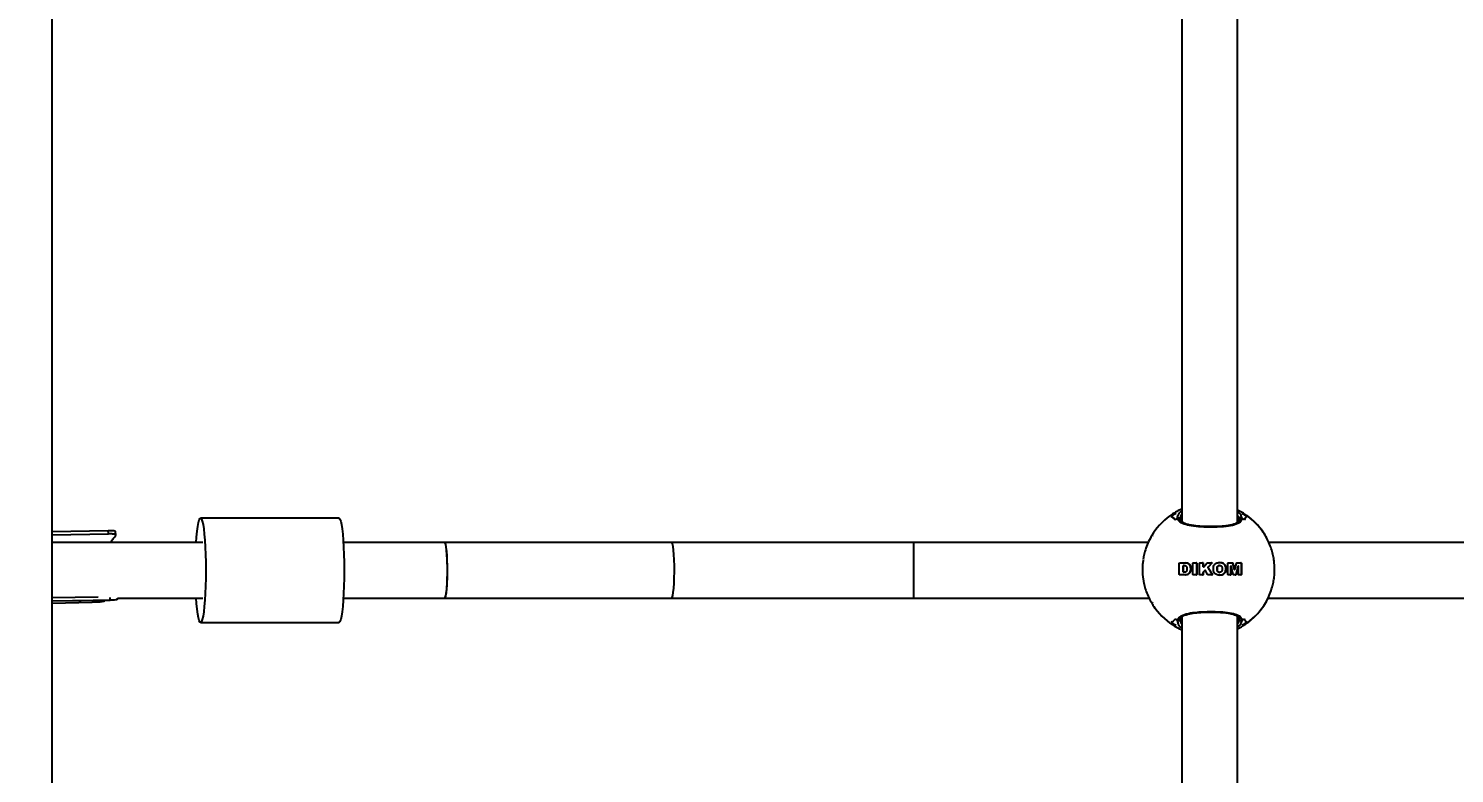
# Model space of a CAD drawing. Header units: millimetres. Extents: x -3362 to 2982, y -2844 to 2289.
# Drawn here: x -911.1 to -501, y -19.8 to 194.4 of the extents above; entities that cross this region are included whole.
import ezdxf

# ---------------------------------------------------------------- set-up
doc = ezdxf.new("R2010")
doc.units = ezdxf.units.MM
doc.layers.add('DIKOM_ОБЪЕКТ', color=7, linetype='Continuous')
doc.layers.add('DIKOM_РАЗМЕР_ЗОНА', color=7, linetype='Continuous')
doc.styles.add('style1', font='arial.ttf', dxfattribs={"width": 0.8})
doc.dimstyles.new('1-50', dxfattribs={"dimtxt": 300, "dimasz": 200, "dimexe": 100, "dimexo": 0, "dimgap": 100, "dimtad": 1, "dimdec": 0, "dimtxsty": 'style1', "dimcen": 0, "dimclrd": 7, "dimclre": 7, "dimadec": 1, "dimazin": 2, "dimtfac": 1, "dimtdec": 0, "dimtmove": 0, "dimatfit": 3, "dimfxl": 0, "dimlwd": 25, "dimlwe": 18, "dimarcsym": 0})

# ---------------------------------------------------------------- blocks, each defined once
blk = doc.blocks.new('*D1')
at = {"layer": 'Defpoints', "color": 0, "transparency": 16777216}
for p in [(-2911.71, 2288.6), (542, 2288.6), (182.22, -2211.4)]:
    blk.add_point(p, dxfattribs=at)
at = {"layer": 'DIKOM_РАЗМЕР_ЗОНА', "color": 7, "lineweight": 18, "transparency": 16777216}
for p, q in [((542, 2288.6), (-3011.71, 2288.6)), ((182.22, -2211.4), (-3011.71, -2211.4))]:
    blk.add_line(p, q, dxfattribs=at)
at = {"layer": 'DIKOM_РАЗМЕР_ЗОНА', "color": 7, "lineweight": 25, "transparency": 16777216}
blk.add_line((-2911.71, -2011.4), (-2911.71, 2088.6), dxfattribs=at)
at = {"layer": 'DIKOM_РАЗМЕР_ЗОНА', "color": 7, "transparency": 16777216}
for points in [[(-2945.05, 2088.6), (-2878.38, 2088.6), (-2911.71, 2288.6)], [(-2945.05, -2011.4), (-2878.38, -2011.4), (-2911.71, -2211.4)]]:
    blk.add_solid(points, dxfattribs=at)
at = {"layer": 'DIKOM_РАЗМЕР_ЗОНА', "color": 0, "transparency": 16777216, "insert": (-3164.89, 38.6), "char_height": 300, "attachment_point": 5, "rotation": 90, "style": 'style1'}
blk.add_mtext('4500', dxfattribs=at)

msp = doc.modelspace()

# ---------------------------------------------------------------- linework, layer by layer
at = {"layer": 'DIKOM_ОБЪЕКТ'}
for p, q in [((-904.28, -457.4), (-904.28, 534.6)), ((-579.41, 325.18), (-579.41, 52.54)), ((-563.41, 52.35), (-563.41, 325.37)), ((-821.81, 53.6), (-861.61, 53.6)), ((-579.87, 53.19), (-579.88, 53.38)), ((-562.43, 54.3), (-562.15, 53.53)), ((-904.28, 49.79), (-888.15, 50.03)), ((-888.12, 49.03), (-888.15, 50.03)), ((-886.02, 48.75), (-886.04, 49.77)), ((-587.62, 49.25), (-587.8, 48.96)), ((-562.91, 53.06), (-562.94, 53.14)), ((-904.28, 48.79), (-888.12, 49.03)), ((-861, 46.6), (-904.28, 46.6)), ((-886.98, 47.33), (-887.49, 46.6)), ((-791.41, 46.6), (-820.55, 46.6)), ((-726.15, 46.6), (-791.41, 46.6)), ((-656.49, 46.6), (-726.15, 46.6)), ((-589.07, 46.6), (-656.49, 46.6)), ((-656.49, 30.6), (-656.49, 46.6)), ((-587.89, 48.62), (-587.97, 48.36)), ((-587.73, 49.11), (-587.78, 48.95)), ((-289.07, 46.6), (-554.41, 46.6)), ((-580.15, 40.62), (-580.05, 40.72)), ((-580.15, 37.45), (-580.15, 40.57)), ((-580.14, 37.4), (-580.15, 37.45)), ((-579.93, 37.26), (-580.06, 37.31)), ((-580.05, 40.72), (-579.94, 40.76)), ((-579.94, 40.76), (-579.85, 40.77)), ((-579.85, 37.25), (-579.93, 37.26)), ((-579.85, 40.77), (-578.51, 40.77)), ((-578.5, 37.25), (-579.85, 37.25)), ((-579.04, 39.77), (-579.04, 38.25)), ((-579.04, 38.25), (-579.04, 39.77)), ((-579.04, 39.77), (-579.04, 39.77)), ((-579.04, 38.25), (-579.04, 38.25)), ((-578.81, 38.05), (-578.81, 38.05)), ((-578.8, 39.97), (-578.8, 39.97)), ((-578.79, 39.97), (-578.61, 39.97)), ((-578.41, 38.08), (-578.79, 38.05)), ((-578.78, 39.97), (-578.78, 39.97)), ((-578.78, 38.05), (-578.78, 38.05)), ((-578.51, 40.77), (-577.8, 40.67)), ((-577.8, 40.67), (-578.51, 40.77)), ((-578.37, 37.25), (-578.5, 37.25)), ((-578.49, 37.25), (-578.37, 37.25)), ((-577.84, 37.35), (-578.37, 37.25)), ((-578.37, 37.25), (-577.85, 37.35)), ((-578.37, 37.25), (-578.37, 37.25)), ((-578.2, 39.81), (-578.11, 39.71)), ((-577.85, 37.35), (-577.84, 37.35)), ((-577.8, 40.67), (-577.65, 40.61)), ((-577.65, 40.61), (-577.8, 40.67)), ((-577.8, 40.67), (-577.8, 40.67)), ((-577.65, 40.61), (-577.13, 40.14)), ((-577.14, 40.14), (-577.65, 40.61)), ((-577.65, 40.61), (-577.65, 40.61)), ((-576.94, 39.7), (-577.14, 40.14)), ((-577.14, 40.14), (-577.13, 40.14)), ((-577.13, 40.14), (-576.94, 39.7)), ((-576.99, 38.15), (-576.86, 38.73)), ((-576.99, 38.15), (-576.98, 38.15)), ((-576.86, 38.73), (-576.98, 38.15)), ((-576.94, 39.7), (-576.86, 38.73)), ((-576.86, 38.73), (-576.94, 39.7)), ((-576.94, 39.7), (-576.94, 39.7)), ((-576.86, 38.73), (-576.86, 38.73)), ((-576.23, 37.45), (-576.23, 40.57)), ((-576.03, 40.77), (-575.33, 40.77)), ((-575.33, 37.25), (-576.03, 37.25)), ((-575.13, 40.57), (-575.13, 37.45)), ((-575.13, 37.45), (-575.13, 40.57)), ((-575.13, 40.57), (-575.13, 40.57)), ((-575.13, 37.45), (-575.13, 37.45)), ((-574.33, 37.45), (-574.33, 40.57)), ((-574.13, 40.77), (-573.44, 40.77)), ((-573.44, 37.25), (-574.13, 37.25)), ((-573.24, 40.57), (-573.24, 39.64)), ((-573.24, 39.64), (-573.24, 40.57)), ((-573.24, 40.57), (-573.24, 40.57)), ((-573.24, 39.64), (-573.24, 39.64)), ((-573.24, 37.91), (-573.24, 37.45)), ((-573.24, 37.45), (-573.24, 37.91)), ((-573.24, 37.91), (-573.24, 37.91)), ((-573.24, 37.45), (-573.24, 37.45)), ((-573.17, 39.56), (-573.16, 39.56)), ((-573.1, 39.59), (-572.22, 40.62)), ((-572.81, 38.55), (-573.1, 38.25)), ((-573.1, 38.25), (-572.81, 38.55)), ((-573.1, 38.25), (-573.1, 38.25)), ((-572.81, 38.55), (-572.81, 38.55)), ((-572.71, 38.59), (-572.71, 38.59)), ((-572.02, 37.43), (-572.58, 38.52)), ((-571.89, 40.77), (-570.85, 40.77)), ((-571.83, 39.27), (-571.83, 39.27)), ((-571.8, 39.59), (-570.79, 40.63)), ((-571.8, 39.59), (-571.79, 39.59)), ((-570.79, 40.63), (-571.79, 39.59)), ((-570.79, 37.25), (-571.73, 37.25)), ((-570.79, 40.63), (-570.79, 40.63)), ((-570.7, 37.42), (-570.7, 37.42)), ((-569.26, 39.36), (-569.26, 38.64)), ((-569.26, 39.36), (-569.26, 39.36)), ((-569.26, 38.64), (-569.26, 39.36)), ((-569.26, 38.64), (-569.14, 38.29)), ((-569.26, 38.64), (-569.26, 38.64)), ((-569.13, 38.29), (-569.26, 38.64)), ((-569.14, 38.29), (-569.13, 38.29)), ((-569.09, 39.77), (-569.09, 39.77)), ((-568.82, 39.96), (-568.82, 39.96)), ((-568.58, 38), (-568.57, 38)), ((-568.56, 40.01), (-568.56, 40.01)), ((-567.88, 40.74), (-568.55, 40.79)), ((-568.54, 37.19), (-567.87, 37.27)), ((-567.85, 38.64), (-567.97, 38.29)), ((-567.88, 40.74), (-567.88, 40.74)), ((-567.87, 37.27), (-567.87, 37.27)), ((-567.84, 39.28), (-567.85, 38.64)), ((-566.87, 38.23), (-566.86, 38.23)), ((-566.84, 39.71), (-566.84, 39.71)), ((-566.18, 37.45), (-566.18, 40.57)), ((-565.98, 40.77), (-564.97, 40.77)), ((-565.5, 37.25), (-565.98, 37.25)), ((-565.31, 37.45), (-565.31, 39.73)), ((-565.31, 39.73), (-565.3, 39.73)), ((-565.31, 37.45), (-565.3, 37.45)), ((-565.3, 39.73), (-565.3, 37.45)), ((-565.28, 39.75), (-565.28, 39.75)), ((-564.68, 37.44), (-565.25, 39.74)), ((-564.28, 38.82), (-564.73, 40.58)), ((-564.72, 40.58), (-564.27, 38.82)), ((-564.03, 37.25), (-564.43, 37.25)), ((-564.28, 38.82), (-564.27, 38.82)), ((-564.23, 38.78), (-564.23, 38.78)), ((-564.18, 38.82), (-563.74, 40.58)), ((-563.21, 39.74), (-563.79, 37.44)), ((-563.79, 37.44), (-563.21, 39.74)), ((-563.79, 37.44), (-563.79, 37.44)), ((-563.49, 40.77), (-562.49, 40.77)), ((-563.21, 39.74), (-563.21, 39.74)), ((-563.18, 39.75), (-563.19, 39.75)), ((-563.16, 37.45), (-563.16, 39.73)), ((-562.49, 37.25), (-562.97, 37.25)), ((-562.3, 37.45), (-562.3, 40.57)), ((-562.3, 40.57), (-562.29, 40.57)), ((-562.3, 37.45), (-562.29, 37.45)), ((-562.29, 40.57), (-562.29, 37.45)), ((-904.28, 30.8), (-891.01, 30.99)), ((-904.28, 29.79), (-886.64, 30.05)), ((-904.28, 29.8), (-887.6, 30.04)), ((-904.28, 29.1), (-892.79, 29.46)), ((-887.6, 30.04), (-887.62, 30.8)), ((-885.51, 30.25), (-885.52, 30.6)), ((-885.52, 30.6), (-861, 30.6)), ((-820.55, 30.6), (-791.41, 30.6)), ((-791.41, 30.6), (-726.15, 30.6)), ((-726.15, 30.6), (-656.49, 30.6)), ((-656.49, 30.6), (-588.85, 30.6)), ((-587.97, 29.36), (-587.89, 29.1)), ((-587.78, 28.76), (-587.73, 28.61)), ((-554.66, 30.6), (-288.85, 30.6)), ((-579.41, 25.18), (-579.41, -247.46)), ((-563.41, -247.65), (-563.41, 25.37)), ((-562.94, 24.57), (-562.91, 24.65)), ((-861.61, 23.6), (-821.81, 23.6)), ((-580.35, 23.08), (-580.63, 24.18)), ((-579.83, 24.4), (-579.81, 24.31)), ((-562.15, 24.18), (-562.47, 23.36)), ((-561.58, 22.85), (-562.09, 22.78)), ((-561.5, 23.14), (-561.5, 22.86))]:
    msp.add_line(p, q, dxfattribs=at)
at = {"layer": 'DIKOM_ОБЪЕКТ', "flags": 128}
for points in [[(-862.88, 46.6), (-862.76, 48.14), (-862.61, 49.8), (-862.42, 51.19), (-862.22, 52.29), (-862.01, 53.06), (-861.78, 53.5), (-861.56, 53.59), (-861.33, 53.32), (-861.11, 52.72), (-860.9, 51.78), (-860.71, 50.53), (-860.54, 49), (-860.39, 47.23), (-860.28, 45.25), (-860.19, 43.12), (-860.14, 40.89), (-860.12, 38.6)], [(-821.81, 53.6), (-821.75, 53.59), (-821.53, 53.32), (-821.31, 52.72), (-821.1, 51.78), (-820.91, 50.53), (-820.74, 49), (-820.59, 47.23), (-820.47, 45.25), (-820.39, 43.12), (-820.34, 40.89), (-820.32, 38.6)], [(-791.41, 30.6), (-791.24, 30.79), (-791.07, 31.34), (-790.93, 32.23), (-790.8, 33.42), (-790.7, 34.85), (-790.64, 36.46), (-790.61, 38.17), (-790.62, 39.89), (-790.67, 41.56), (-790.75, 43.09), (-790.86, 44.41), (-791, 45.45), (-791.15, 46.18), (-791.32, 46.55), (-791.41, 46.6)], [(-791.41, 30.6), (-791.28, 30.7), (-791.11, 31.17), (-790.96, 31.98), (-790.83, 33.1), (-790.73, 34.47), (-790.65, 36.04), (-790.62, 37.73), (-790.62, 39.46), (-790.65, 41.15), (-790.73, 42.72), (-790.83, 44.1), (-790.96, 45.22), (-791.11, 46.03), (-791.28, 46.49), (-791.41, 46.6)], [(-726.15, 30.6), (-725.98, 30.79), (-725.81, 31.34), (-725.67, 32.23), (-725.54, 33.42), (-725.44, 34.85), (-725.38, 36.46), (-725.35, 38.17), (-725.36, 39.89), (-725.41, 41.56), (-725.49, 43.09), (-725.6, 44.41), (-725.74, 45.45), (-725.89, 46.18), (-726.06, 46.55), (-726.15, 46.6)], [(-860.12, 38.6), (-860.14, 36.31), (-860.19, 34.07), (-860.28, 31.94), (-860.39, 29.97), (-860.54, 28.2), (-860.71, 26.67), (-860.9, 25.42), (-861.11, 24.48), (-861.33, 23.87), (-861.56, 23.61), (-861.78, 23.7), (-862.01, 24.13), (-862.22, 24.91), (-862.42, 26.01), (-862.61, 27.4), (-862.76, 29.06), (-862.88, 30.6)], [(-820.32, 38.6), (-820.34, 36.31), (-820.39, 34.07), (-820.47, 31.94), (-820.59, 29.97), (-820.74, 28.2), (-820.91, 26.67), (-821.1, 25.42), (-821.31, 24.48), (-821.53, 23.87), (-821.75, 23.61), (-821.81, 23.6)]]:
    msp.add_lwpolyline(points, dxfattribs=at)
at = {"layer": 'DIKOM_ОБЪЕКТ'}
for centre, radius, start, end in [((-571.73, 38.86), 18.99, 122.6652, 147.3702), ((-571.57, 38.85), 18.68, 120.5929, 125.6255), ((-571.37, 38.84), 17.37, 122.2264, 125.0497), ((-571.42, 38.83), 17.38, 54.9504, 57.7713), ((-571.59, 38.86), 18.67, 54.3734, 59.4081), ((-571.75, 38.86), 18.99, 32.63, 57.335), ((-571.73, 38.85), 19, 212.6309, 237.3326), ((-571.34, 38.92), 17.42, 234.9483, 237.7624), ((-571.45, 38.93), 17.44, 302.2399, 305.0516), ((-571.75, 38.85), 19, 302.6672, 327.369), ((-571.61, 38.79), 18.6, 234.3635, 239.418), ((-571.55, 38.78), 18.59, 300.5809, 305.6375)]:
    msp.add_arc(centre, radius, start, end, dxfattribs=at)
for points, knots in [([(-582.45, 54.04), (-582.27, 53.96), (-581.89, 53.8), (-581.53, 53.31), (-581.34, 53.06)], [0, 0, 0, 0, 0.496571, 1, 1, 1, 1]), ([(-581.34, 53.06), (-581.52, 53.3), (-581.89, 53.79), (-582.26, 53.96), (-582.45, 54.04)], [0, 0, 0, 0, 0.496482, 1, 1, 1, 1]), ([(-579.41, 56.2), (-579.75, 56.06), (-580.69, 55.68), (-581.53, 55.13), (-582.07, 54.78)], [0, 0, 0, 0, 0.368046, 1, 1, 1, 1]), ([(-580.63, 53.53), (-580.64, 53.57), (-580.7, 53.94), (-580.49, 54.34), (-580.3, 54.69)], [0, 0, 0, 0, 0.112863, 1, 1, 1, 1]), ([(-579.9, 53.22), (-579.9, 53.23), (-579.91, 53.3), (-579.99, 53.42), (-580.13, 53.55), (-580.3, 53.61), (-580.47, 53.61), (-580.57, 53.57), (-580.62, 53.54), (-580.63, 53.53)], [0, 0, 0, 0, 0.0319, 0.241175, 0.444829, 0.634244, 0.8103, 0.980067, 1, 1, 1, 1]), ([(-580.63, 53.53), (-580.58, 53.56), (-580.49, 53.6), (-580.32, 53.61), (-580.17, 53.57), (-580.03, 53.47), (-579.93, 53.33), (-579.88, 53.19), (-579.87, 53.09), (-579.87, 53.06)], [0, 0, 0, 0, 0.145329, 0.290773, 0.434621, 0.582104, 0.738514, 0.906203, 1, 1, 1, 1]), ([(-562.15, 53.53), (-562.25, 53.16), (-562.45, 52.39), (-564.09, 51.61), (-566.29, 51.21), (-568.82, 51.03), (-571.57, 50.98), (-574.64, 51.08), (-577.34, 51.4), (-579.36, 52.01), (-580.38, 52.77), (-580.57, 53.33), (-580.63, 53.53)], [0, 0, 0, 0, 0.111434, 0.229359, 0.339013, 0.410111, 0.516711, 0.623258, 0.729394, 0.834803, 0.941414, 1, 1, 1, 1]), ([(-580.3, 54.69), (-580.28, 54.78), (-580.21, 55.1), (-579.74, 55.41), (-579.41, 55.63)], [0, 0, 0, 0, 0.28364, 1, 1, 1, 1]), ([(-579.41, 54.62), (-579.44, 54.59), (-579.91, 54.19), (-579.88, 53.76), (-579.86, 53.37)], [0, 0, 0, 0, 0.071298, 1, 1, 1, 1]), ([(-561.57, 54.88), (-561.68, 54.96), (-562.25, 55.36), (-562.89, 55.66), (-563.41, 55.9)], [0, 0, 0, 0, 0.191084, 1, 1, 1, 1]), ([(-563.41, 55.41), (-563.05, 55.15), (-562.55, 54.78), (-562.45, 54.41), (-562.43, 54.3)], [0, 0, 0, 0, 0.71123, 1, 1, 1, 1]), ([(-562.94, 53.14), (-562.93, 53.49), (-562.93, 53.89), (-563.36, 54.29), (-563.41, 54.34)], [0, 0, 0, 0, 0.884631, 1, 1, 1, 1]), ([(-562.15, 53.53), (-562.2, 53.56), (-562.29, 53.6), (-562.46, 53.61), (-562.61, 53.57), (-562.75, 53.47), (-562.85, 53.33), (-562.9, 53.19), (-562.91, 53.09), (-562.91, 53.06)], [0, 0, 0, 0, 0.145325, 0.290764, 0.434633, 0.582111, 0.738516, 0.906209, 1, 1, 1, 1]), ([(-562.91, 53.06), (-562.9, 53.12), (-562.89, 53.25), (-562.79, 53.42), (-562.65, 53.55), (-562.48, 53.61), (-562.31, 53.61), (-562.21, 53.57), (-562.16, 53.54), (-562.15, 53.53)], [0, 0, 0, 0, 0.177687, 0.355443, 0.528446, 0.689334, 0.838847, 0.983045, 1, 1, 1, 1]), ([(-552.73, 38.86), (-552.76, 39.68), (-552.81, 40.85), (-553.08, 42.56), (-553.42, 44.01), (-553.98, 45.71), (-554.75, 47.44), (-555.74, 49.18), (-556.95, 50.86), (-558.39, 52.43), (-559.93, 53.81), (-561.05, 54.55), (-561.57, 54.88)], [0, 0, 0, 0, 0.129766, 0.183149, 0.271799, 0.364325, 0.464039, 0.568648, 0.677257, 0.789171, 0.903899, 1, 1, 1, 1]), ([(-561.44, 53.06), (-561.32, 53.3), (-561.08, 53.79), (-560.84, 53.96), (-560.72, 54.04)], [0, 0, 0, 0, 0.496482, 1, 1, 1, 1]), ([(-560.72, 54.04), (-560.84, 53.96), (-561.08, 53.8), (-561.32, 53.31), (-561.44, 53.06)], [0, 0, 0, 0, 0.49657, 1, 1, 1, 1]), ([(-888.15, 50.03), (-887.73, 50.03), (-886.88, 50.04), (-886.16, 50.02), (-886.11, 49.85), (-886.08, 49.77)], [0, 0, 0, 0, 0.353047, 0.706191, 1, 1, 1, 1]), ([(-571.24, 51.14), (-571.31, 51.14), (-571.92, 51.13), (-573.09, 51.17), (-574.67, 51.26), (-576.13, 51.42), (-577.4, 51.65), (-578.43, 51.95), (-579.2, 52.32), (-579.67, 52.74), (-579.87, 53.01), (-579.87, 53.17), (-579.87, 53.2)], [0, 0, 0, 0, 0.014271, 0.137224, 0.25948, 0.3807, 0.501414, 0.620167, 0.738563, 0.856337, 0.978306, 1, 1, 1, 1]), ([(-562.94, 53.03), (-562.94, 52.97), (-562.95, 52.79), (-563.15, 52.51), (-563.64, 52.14), (-564.42, 51.8), (-565.48, 51.53), (-566.76, 51.34), (-568.21, 51.21), (-569.73, 51.14), (-570.76, 51.14), (-571.24, 51.14)], [0, 0, 0, 0, 0.050539, 0.174305, 0.287662, 0.408263, 0.528486, 0.647397, 0.76978, 0.89136, 1, 1, 1, 1]), ([(-886.98, 47.33), (-886.73, 47.64), (-886.23, 48.26), (-885.93, 48.77), (-886.15, 48.99), (-886.84, 49.04), (-887.68, 49.03), (-888.12, 49.03)], [0, 0, 0, 0, 0.203783, 0.408431, 0.596904, 0.787453, 1, 1, 1, 1]), ([(-587.8, 48.96), (-588.03, 48.6), (-588.66, 47.63), (-589.41, 45.96), (-590.02, 44.16), (-590.37, 42.76), (-590.48, 42), (-590.52, 41.75)], [0, 0, 0, 0, 0.164441, 0.445198, 0.703329, 0.900364, 1, 1, 1, 1]), ([(-590.47, 41.74), (-590.54, 41.42), (-590.73, 40.52), (-590.76, 38.54), (-590.71, 36.76), (-590.49, 35.83), (-590.47, 35.73)], [0, 0, 0, 0, 0.17298, 0.481716, 0.944279, 1, 1, 1, 1]), ([(-580.15, 40.57), (-580.15, 40.58), (-580.15, 40.6), (-580.15, 40.61), (-580.15, 40.62)], [0, 0, 0, 0, 0.536855, 1, 1, 1, 1]), ([(-580.06, 37.31), (-580.08, 37.32), (-580.11, 37.34), (-580.13, 37.38), (-580.14, 37.4)], [0, 0, 0, 0, 0.555368, 1, 1, 1, 1]), ([(-578.79, 39.97), (-578.83, 39.97), (-578.9, 39.97), (-578.97, 39.91), (-579.02, 39.84), (-579.04, 39.8), (-579.04, 39.77)], [0, 0, 0, 0, 0.323722, 0.603276, 0.807601, 1, 1, 1, 1]), ([(-579.04, 39.77), (-579.03, 39.8), (-579.02, 39.84), (-578.98, 39.9), (-578.92, 39.95), (-578.85, 39.97), (-578.81, 39.97), (-578.79, 39.97)], [0, 0, 0, 0, 0.193607, 0.386616, 0.591897, 0.825319, 1, 1, 1, 1]), ([(-579.04, 38.25), (-579.04, 38.22), (-579.03, 38.18), (-578.99, 38.12), (-578.93, 38.08), (-578.87, 38.05), (-578.83, 38.05), (-578.81, 38.05)], [0, 0, 0, 0, 0.195099, 0.389443, 0.59646, 0.832075, 1, 1, 1, 1]), ([(-578.79, 38.05), (-578.82, 38.05), (-578.89, 38.05), (-578.97, 38.1), (-579.02, 38.16), (-579.03, 38.21), (-579.04, 38.24), (-579.04, 38.25)], [0, 0, 0, 0, 0.309836, 0.579032, 0.77961, 0.961014, 1, 1, 1, 1]), ([(-578.61, 39.97), (-578.51, 39.95), (-578.36, 39.92), (-578.24, 39.84), (-578.2, 39.81)], [0, 0, 0, 0, 0.709321, 1, 1, 1, 1]), ([(-578.12, 38.26), (-578.17, 38.21), (-578.26, 38.13), (-578.37, 38.09), (-578.41, 38.08)], [0, 0, 0, 0, 0.617468, 1, 1, 1, 1]), ([(-578.01, 38.5), (-578.03, 38.44), (-578.05, 38.35), (-578.1, 38.28), (-578.12, 38.26)], [0, 0, 0, 0, 0.688495, 1, 1, 1, 1]), ([(-578.11, 39.71), (-578.07, 39.64), (-578.02, 39.55), (-578, 39.45), (-578, 39.43)], [0, 0, 0, 0, 0.785965, 1, 1, 1, 1]), ([(-578, 39.43), (-577.98, 39.17), (-577.95, 38.85), (-578, 38.55), (-578.01, 38.5)], [0, 0, 0, 0, 0.827954, 1, 1, 1, 1]), ([(-577.85, 37.35), (-577.67, 37.43), (-577.32, 37.61), (-577.1, 37.97), (-576.99, 38.15)], [0, 0, 0, 0, 0.489754, 1, 1, 1, 1]), ([(-576.98, 38.15), (-577.08, 37.99), (-577.27, 37.68), (-577.61, 37.45), (-577.8, 37.36), (-577.84, 37.35)], [0, 0, 0, 0, 0.445439, 0.889309, 1, 1, 1, 1]), ([(-576.23, 40.57), (-576.23, 40.59), (-576.22, 40.64), (-576.19, 40.69), (-576.14, 40.74), (-576.08, 40.76), (-576.04, 40.77), (-576.03, 40.77)], [0, 0, 0, 0, 0.210826, 0.421594, 0.633328, 0.854095, 1, 1, 1, 1]), ([(-576.03, 37.25), (-576.05, 37.25), (-576.1, 37.25), (-576.16, 37.29), (-576.2, 37.34), (-576.23, 37.4), (-576.23, 37.43), (-576.23, 37.45)], [0, 0, 0, 0, 0.220397, 0.441129, 0.65139, 0.848017, 1, 1, 1, 1]), ([(-575.13, 40.57), (-575.14, 40.59), (-575.14, 40.64), (-575.18, 40.7), (-575.24, 40.75), (-575.29, 40.77), (-575.33, 40.77), (-575.34, 40.77)], [0, 0, 0, 0, 0.219349, 0.438585, 0.66635, 0.903962, 1, 1, 1, 1]), ([(-575.33, 40.77), (-575.31, 40.77), (-575.26, 40.76), (-575.19, 40.72), (-575.15, 40.66), (-575.13, 40.6), (-575.13, 40.58), (-575.13, 40.57)], [0, 0, 0, 0, 0.240998, 0.481816, 0.722254, 0.953794, 1, 1, 1, 1]), ([(-575.13, 37.45), (-575.13, 37.43), (-575.14, 37.38), (-575.17, 37.32), (-575.22, 37.28), (-575.28, 37.25), (-575.31, 37.25), (-575.33, 37.25)], [0, 0, 0, 0, 0.206375, 0.412392, 0.62571, 0.848698, 1, 1, 1, 1]), ([(-575.33, 37.25), (-575.31, 37.25), (-575.26, 37.26), (-575.2, 37.29), (-575.15, 37.35), (-575.13, 37.4), (-575.13, 37.44), (-575.13, 37.45)], [0, 0, 0, 0, 0.228783, 0.457724, 0.685554, 0.905041, 1, 1, 1, 1]), ([(-574.33, 40.57), (-574.33, 40.59), (-574.33, 40.64), (-574.29, 40.7), (-574.25, 40.74), (-574.19, 40.77), (-574.15, 40.77), (-574.13, 40.77)], [0, 0, 0, 0, 0.207839, 0.415943, 0.622549, 0.831208, 1, 1, 1, 1]), ([(-574.13, 37.25), (-574.15, 37.25), (-574.2, 37.25), (-574.26, 37.28), (-574.3, 37.33), (-574.33, 37.39), (-574.33, 37.43), (-574.33, 37.45)], [0, 0, 0, 0, 0.208539, 0.417187, 0.621505, 0.820811, 1, 1, 1, 1]), ([(-573.44, 40.77), (-573.42, 40.77), (-573.37, 40.76), (-573.31, 40.72), (-573.26, 40.67), (-573.24, 40.61), (-573.24, 40.58), (-573.24, 40.57)], [0, 0, 0, 0, 0.228882, 0.457924, 0.688141, 0.91724, 1, 1, 1, 1]), ([(-573.24, 40.57), (-573.24, 40.59), (-573.25, 40.64), (-573.29, 40.7), (-573.35, 40.75), (-573.4, 40.77), (-573.43, 40.77), (-573.44, 40.77)], [0, 0, 0, 0, 0.224388, 0.448499, 0.676094, 0.906354, 1, 1, 1, 1]), ([(-573.24, 37.45), (-573.24, 37.43), (-573.24, 37.38), (-573.28, 37.32), (-573.33, 37.28), (-573.38, 37.25), (-573.42, 37.25), (-573.44, 37.25)], [0, 0, 0, 0, 0.209344, 0.418348, 0.630535, 0.845592, 1, 1, 1, 1]), ([(-573.44, 37.25), (-573.42, 37.25), (-573.37, 37.26), (-573.31, 37.29), (-573.27, 37.34), (-573.24, 37.4), (-573.24, 37.43), (-573.24, 37.45)], [0, 0, 0, 0, 0.214913, 0.429827, 0.645871, 0.860459, 1, 1, 1, 1]), ([(-573.24, 39.64), (-573.23, 39.63), (-573.23, 39.62), (-573.22, 39.59), (-573.21, 39.58), (-573.18, 39.56), (-573.16, 39.56), (-573.13, 39.57), (-573.12, 39.58), (-573.11, 39.59), (-573.1, 39.59)], [0, 0, 0, 0, 0.130882, 0.261984, 0.394248, 0.527985, 0.662676, 0.797275, 0.930835, 1, 1, 1, 1]), ([(-573.17, 39.56), (-573.17, 39.56), (-573.18, 39.56), (-573.2, 39.57), (-573.22, 39.58), (-573.23, 39.6), (-573.24, 39.62), (-573.24, 39.64), (-573.24, 39.64)], [0, 0, 0, 0, 0.054057, 0.263538, 0.47435, 0.684099, 0.892353, 1, 1, 1, 1]), ([(-573.1, 38.25), (-573.13, 38.21), (-573.2, 38.13), (-573.23, 38.01), (-573.24, 37.93), (-573.24, 37.91)], [0, 0, 0, 0, 0.405023, 0.809848, 1, 1, 1, 1]), ([(-573.24, 37.91), (-573.24, 37.96), (-573.23, 38.06), (-573.17, 38.18), (-573.12, 38.23), (-573.1, 38.25)], [0, 0, 0, 0, 0.40084, 0.801826, 1, 1, 1, 1]), ([(-572.58, 38.52), (-572.59, 38.53), (-572.61, 38.56), (-572.65, 38.58), (-572.7, 38.6), (-572.75, 38.59), (-572.78, 38.57), (-572.8, 38.56), (-572.81, 38.55)], [0, 0, 0, 0, 0.179909, 0.360011, 0.54095, 0.723133, 0.906376, 1, 1, 1, 1]), ([(-572.81, 38.55), (-572.8, 38.56), (-572.77, 38.58), (-572.74, 38.59), (-572.71, 38.59), (-572.71, 38.59)], [0, 0, 0, 0, 0.431603, 0.863309, 1, 1, 1, 1]), ([(-572.22, 40.62), (-572.18, 40.65), (-572.1, 40.72), (-571.98, 40.76), (-571.91, 40.77), (-571.89, 40.77)], [0, 0, 0, 0, 0.427664, 0.855237, 1, 1, 1, 1]), ([(-571.73, 37.25), (-571.77, 37.26), (-571.85, 37.27), (-571.95, 37.33), (-572, 37.39), (-572.02, 37.43)], [0, 0, 0, 0, 0.330766, 0.66151, 1, 1, 1, 1]), ([(-571.83, 39.27), (-571.84, 39.3), (-571.87, 39.36), (-571.87, 39.45), (-571.84, 39.53), (-571.81, 39.57), (-571.8, 39.59)], [0, 0, 0, 0, 0.274141, 0.548395, 0.82251, 1, 1, 1, 1]), ([(-571.79, 39.59), (-571.81, 39.56), (-571.85, 39.51), (-571.87, 39.42), (-571.86, 39.34), (-571.84, 39.29), (-571.83, 39.27)], [0, 0, 0, 0, 0.273551, 0.546889, 0.82056, 1, 1, 1, 1]), ([(-571.83, 39.27), (-571.64, 38.97), (-571.26, 38.35), (-570.88, 37.73), (-570.7, 37.42)], [0, 0, 0, 0, 0.49862, 1, 1, 1, 1]), ([(-570.7, 37.42), (-570.89, 37.73), (-571.26, 38.35), (-571.64, 38.96), (-571.83, 39.27)], [0, 0, 0, 0, 0.498627, 1, 1, 1, 1]), ([(-570.85, 40.77), (-570.84, 40.77), (-570.82, 40.77), (-570.8, 40.75), (-570.78, 40.73), (-570.77, 40.7), (-570.76, 40.67), (-570.77, 40.65), (-570.78, 40.63), (-570.79, 40.63)], [0, 0, 0, 0, 0.146935, 0.294237, 0.441634, 0.590199, 0.73979, 0.889899, 1, 1, 1, 1]), ([(-570.79, 40.63), (-570.79, 40.63), (-570.77, 40.65), (-570.77, 40.68), (-570.77, 40.71), (-570.78, 40.74), (-570.81, 40.76), (-570.83, 40.77), (-570.85, 40.77), (-570.85, 40.77)], [0, 0, 0, 0, 0.149162, 0.298781, 0.448632, 0.598908, 0.748268, 0.896629, 1, 1, 1, 1]), ([(-570.8, 37.25), (-570.78, 37.25), (-570.76, 37.26), (-570.72, 37.28), (-570.7, 37.31), (-570.69, 37.35), (-570.69, 37.39), (-570.7, 37.41), (-570.7, 37.42)], [0, 0, 0, 0, 0.17146, 0.343281, 0.515228, 0.687957, 0.861365, 1, 1, 1, 1]), ([(-570.7, 37.42), (-570.69, 37.41), (-570.68, 37.38), (-570.68, 37.34), (-570.7, 37.3), (-570.73, 37.27), (-570.76, 37.26), (-570.78, 37.25), (-570.79, 37.25)], [0, 0, 0, 0, 0.173575, 0.347576, 0.521305, 0.694785, 0.867528, 1, 1, 1, 1]), ([(-570.28, 38.34), (-570.32, 38.69), (-570.38, 39.15), (-570.3, 39.59), (-570.28, 39.69)], [0, 0, 0, 0, 0.776356, 1, 1, 1, 1]), ([(-570.28, 39.69), (-570.22, 39.85), (-570.09, 40.17), (-569.74, 40.53), (-569.46, 40.65), (-569.32, 40.71)], [0, 0, 0, 0, 0.356965, 0.695188, 1, 1, 1, 1]), ([(-569.42, 37.34), (-569.56, 37.41), (-569.84, 37.55), (-570.14, 37.9), (-570.23, 38.2), (-570.28, 38.34)], [0, 0, 0, 0, 0.337026, 0.674145, 1, 1, 1, 1]), ([(-567.87, 37.27), (-568.11, 37.23), (-568.63, 37.12), (-569.15, 37.27), (-569.42, 37.34)], [0, 0, 0, 0, 0.468593, 1, 1, 1, 1]), ([(-569.32, 40.71), (-569.01, 40.77), (-568.52, 40.87), (-568.05, 40.78), (-567.88, 40.74)], [0, 0, 0, 0, 0.646342, 1, 1, 1, 1]), ([(-569.09, 39.77), (-569.14, 39.69), (-569.22, 39.56), (-569.25, 39.41), (-569.26, 39.36)], [0, 0, 0, 0, 0.667212, 1, 1, 1, 1]), ([(-569.26, 39.36), (-569.23, 39.46), (-569.2, 39.61), (-569.11, 39.73), (-569.09, 39.77)], [0, 0, 0, 0, 0.667077, 1, 1, 1, 1]), ([(-569.14, 38.29), (-569.09, 38.24), (-568.99, 38.12), (-568.79, 38.01), (-568.64, 38), (-568.58, 38)], [0, 0, 0, 0, 0.346849, 0.69359, 1, 1, 1, 1]), ([(-568.51, 38), (-568.59, 38), (-568.74, 38), (-568.96, 38.1), (-569.08, 38.22), (-569.13, 38.29), (-569.13, 38.29)], [0, 0, 0, 0, 0.320726, 0.64143, 0.961022, 1, 1, 1, 1]), ([(-568.82, 39.96), (-568.89, 39.93), (-568.99, 39.88), (-569.07, 39.8), (-569.09, 39.77)], [0, 0, 0, 0, 0.699165, 1, 1, 1, 1]), ([(-569.09, 39.77), (-569.03, 39.83), (-568.95, 39.91), (-568.85, 39.95), (-568.82, 39.96)], [0, 0, 0, 0, 0.698934, 1, 1, 1, 1]), ([(-568.56, 40), (-568.59, 40), (-568.68, 40.01), (-568.76, 39.98), (-568.82, 39.96)], [0, 0, 0, 0, 0.329209, 1, 1, 1, 1]), ([(-568.82, 39.96), (-568.74, 39.99), (-568.6, 40.03), (-568.46, 40), (-568.4, 39.99)], [0, 0, 0, 0, 0.581671, 1, 1, 1, 1]), ([(-567.97, 38.29), (-568.02, 38.23), (-568.11, 38.12), (-568.31, 38.02), (-568.45, 38.01), (-568.51, 38)], [0, 0, 0, 0, 0.348169, 0.696308, 1, 1, 1, 1]), ([(-568.4, 39.99), (-568.31, 39.96), (-568.17, 39.91), (-568.06, 39.81), (-568.02, 39.78)], [0, 0, 0, 0, 0.662483, 1, 1, 1, 1]), ([(-568.02, 39.78), (-567.97, 39.69), (-567.87, 39.54), (-567.85, 39.36), (-567.84, 39.28)], [0, 0, 0, 0, 0.549075, 1, 1, 1, 1]), ([(-567.88, 40.74), (-567.72, 40.68), (-567.4, 40.55), (-567.03, 40.18), (-566.9, 39.86), (-566.84, 39.71)], [0, 0, 0, 0, 0.3381, 0.676339, 1, 1, 1, 1]), ([(-566.84, 39.71), (-566.9, 39.87), (-567.03, 40.18), (-567.41, 40.55), (-567.72, 40.68), (-567.88, 40.74)], [0, 0, 0, 0, 0.330513, 0.66092, 1, 1, 1, 1]), ([(-566.86, 38.23), (-566.94, 38.07), (-567.11, 37.74), (-567.49, 37.43), (-567.76, 37.32), (-567.87, 37.27)], [0, 0, 0, 0, 0.378647, 0.757079, 1, 1, 1, 1]), ([(-567.87, 37.27), (-567.7, 37.35), (-567.37, 37.5), (-567.03, 37.87), (-566.91, 38.13), (-566.87, 38.23)], [0, 0, 0, 0, 0.385585, 0.771308, 1, 1, 1, 1]), ([(-566.87, 38.23), (-566.81, 38.59), (-566.73, 39.09), (-566.82, 39.57), (-566.84, 39.71)], [0, 0, 0, 0, 0.724734, 1, 1, 1, 1]), ([(-566.84, 39.71), (-566.79, 39.35), (-566.73, 38.85), (-566.83, 38.37), (-566.86, 38.23)], [0, 0, 0, 0, 0.724323, 1, 1, 1, 1]), ([(-566.18, 40.57), (-566.18, 40.59), (-566.18, 40.63), (-566.15, 40.69), (-566.11, 40.74), (-566.05, 40.77), (-566.01, 40.77), (-565.98, 40.77)], [0, 0, 0, 0, 0.19089, 0.381645, 0.580649, 0.790943, 1, 1, 1, 1]), ([(-565.98, 37.25), (-566.01, 37.25), (-566.05, 37.26), (-566.11, 37.29), (-566.16, 37.35), (-566.18, 37.4), (-566.18, 37.44), (-566.18, 37.45)], [0, 0, 0, 0, 0.228322, 0.456976, 0.683556, 0.900221, 1, 1, 1, 1]), ([(-565.51, 37.25), (-565.48, 37.25), (-565.44, 37.25), (-565.38, 37.28), (-565.34, 37.33), (-565.31, 37.39), (-565.31, 37.43), (-565.31, 37.45)], [0, 0, 0, 0, 0.217124, 0.434538, 0.640598, 0.831435, 1, 1, 1, 1]), ([(-565.3, 37.45), (-565.31, 37.43), (-565.31, 37.39), (-565.33, 37.33), (-565.37, 37.29), (-565.42, 37.26), (-565.47, 37.25), (-565.5, 37.25), (-565.5, 37.25)], [0, 0, 0, 0, 0.181863, 0.363614, 0.545616, 0.735179, 0.937678, 1, 1, 1, 1]), ([(-565.31, 39.73), (-565.31, 39.73), (-565.3, 39.74), (-565.3, 39.75), (-565.29, 39.75), (-565.29, 39.75), (-565.28, 39.75), (-565.28, 39.75)], [0, 0, 0, 0, 0.226709, 0.455007, 0.694408, 0.950855, 1, 1, 1, 1]), ([(-565.25, 39.74), (-565.26, 39.74), (-565.26, 39.75), (-565.27, 39.75), (-565.27, 39.75), (-565.28, 39.75), (-565.29, 39.75), (-565.3, 39.74), (-565.3, 39.74), (-565.3, 39.73), (-565.3, 39.73)], [0, 0, 0, 0, 0.124909, 0.249037, 0.379799, 0.519085, 0.665038, 0.811365, 0.948371, 1, 1, 1, 1]), ([(-564.97, 40.77), (-564.94, 40.77), (-564.88, 40.76), (-564.8, 40.71), (-564.74, 40.64), (-564.73, 40.59), (-564.72, 40.58)], [0, 0, 0, 0, 0.28497, 0.570628, 0.836732, 1, 1, 1, 1]), ([(-564.43, 37.25), (-564.46, 37.25), (-564.52, 37.26), (-564.6, 37.31), (-564.66, 37.38), (-564.67, 37.43), (-564.68, 37.44)], [0, 0, 0, 0, 0.283988, 0.568038, 0.844319, 1, 1, 1, 1]), ([(-564.23, 38.78), (-564.23, 38.78), (-564.24, 38.78), (-564.25, 38.79), (-564.27, 38.8), (-564.28, 38.81), (-564.28, 38.82), (-564.28, 38.82)], [0, 0, 0, 0, 0.019376, 0.319247, 0.618363, 0.895328, 1, 1, 1, 1]), ([(-564.27, 38.82), (-564.27, 38.82), (-564.27, 38.8), (-564.26, 38.79), (-564.24, 38.78), (-564.22, 38.78), (-564.21, 38.79), (-564.19, 38.8), (-564.18, 38.81), (-564.18, 38.82), (-564.18, 38.82)], [0, 0, 0, 0, 0.120304, 0.240799, 0.369543, 0.510859, 0.660823, 0.809892, 0.94765, 1, 1, 1, 1]), ([(-564.04, 37.25), (-564.01, 37.25), (-563.95, 37.26), (-563.87, 37.31), (-563.81, 37.37), (-563.8, 37.42), (-563.79, 37.44)], [0, 0, 0, 0, 0.282061, 0.56475, 0.822637, 1, 1, 1, 1]), ([(-563.79, 37.44), (-563.8, 37.42), (-563.81, 37.37), (-563.86, 37.31), (-563.93, 37.27), (-563.99, 37.25), (-564.02, 37.25), (-564.03, 37.25)], [0, 0, 0, 0, 0.216805, 0.432965, 0.660084, 0.912252, 1, 1, 1, 1]), ([(-563.74, 40.58), (-563.72, 40.61), (-563.69, 40.67), (-563.62, 40.73), (-563.55, 40.76), (-563.5, 40.77), (-563.49, 40.77)], [0, 0, 0, 0, 0.289671, 0.578357, 0.8982, 1, 1, 1, 1]), ([(-563.16, 39.73), (-563.16, 39.73), (-563.16, 39.74), (-563.17, 39.75), (-563.17, 39.75), (-563.18, 39.75), (-563.19, 39.75), (-563.2, 39.75), (-563.21, 39.74), (-563.21, 39.74), (-563.21, 39.74)], [0, 0, 0, 0, 0.113748, 0.227261, 0.348285, 0.486072, 0.640711, 0.805197, 0.964305, 1, 1, 1, 1]), ([(-563.21, 39.74), (-563.21, 39.74), (-563.21, 39.75), (-563.2, 39.75), (-563.19, 39.75), (-563.19, 39.75), (-563.19, 39.75)], [0, 0, 0, 0, 0.296007, 0.592312, 0.920774, 1, 1, 1, 1]), ([(-562.97, 37.25), (-563, 37.26), (-563.05, 37.27), (-563.12, 37.32), (-563.15, 37.39), (-563.16, 37.43), (-563.16, 37.45)], [0, 0, 0, 0, 0.320986, 0.609278, 0.826708, 1, 1, 1, 1]), ([(-562.3, 40.57), (-562.3, 40.59), (-562.31, 40.63), (-562.34, 40.68), (-562.38, 40.73), (-562.43, 40.76), (-562.47, 40.77), (-562.5, 40.77)], [0, 0, 0, 0, 0.180195, 0.359832, 0.54497, 0.754397, 1, 1, 1, 1]), ([(-562.49, 40.77), (-562.46, 40.77), (-562.41, 40.76), (-562.35, 40.71), (-562.31, 40.65), (-562.3, 40.6), (-562.3, 40.57), (-562.29, 40.57)], [0, 0, 0, 0, 0.322204, 0.547413, 0.773853, 0.968924, 1, 1, 1, 1]), ([(-562.29, 37.45), (-562.3, 37.43), (-562.3, 37.39), (-562.32, 37.34), (-562.36, 37.3), (-562.41, 37.26), (-562.46, 37.25), (-562.48, 37.25), (-562.49, 37.25)], [0, 0, 0, 0, 0.169289, 0.33826, 0.51166, 0.70684, 0.934121, 1, 1, 1, 1]), ([(-562.49, 37.25), (-562.47, 37.25), (-562.42, 37.26), (-562.35, 37.3), (-562.31, 37.36), (-562.3, 37.41), (-562.3, 37.44), (-562.3, 37.45)], [0, 0, 0, 0, 0.301079, 0.521288, 0.742946, 0.931183, 1, 1, 1, 1]), ([(-561.57, 22.84), (-561.4, 22.93), (-560.57, 23.42), (-559.23, 24.51), (-557.58, 26.11), (-556.16, 27.89), (-554.98, 29.8), (-554.08, 31.74), (-553.46, 33.55), (-553.08, 35.17), (-552.8, 36.89), (-552.76, 38.11), (-552.73, 38.86)], [0, 0, 0, 0, 0.030465, 0.15111, 0.271212, 0.390417, 0.508027, 0.62228, 0.727319, 0.807502, 0.883349, 1, 1, 1, 1]), ([(-590.48, 35.72), (-590.47, 35.61), (-590.36, 34.94), (-590.06, 33.7), (-589.5, 32), (-588.77, 30.32), (-588.13, 29.26), (-587.82, 28.74)], [0, 0, 0, 0, 0.046697, 0.27164, 0.506404, 0.759419, 1, 1, 1, 1]), ([(-892.79, 29.46), (-892.25, 29.48), (-891.17, 29.51), (-889.92, 29.62), (-889.2, 29.75), (-889.09, 29.97), (-889.07, 30.01)], [0, 0, 0, 0, 0.309465, 0.619009, 0.925163, 1, 1, 1, 1]), ([(-885.52, 30.25), (-885.56, 30.19), (-885.64, 30.06), (-886.37, 30.05), (-887.18, 30.04), (-887.6, 30.04)], [0, 0, 0, 0, 0.317894, 0.653639, 1, 1, 1, 1]), ([(-587.82, 28.74), (-587.79, 28.69), (-587.42, 28.03), (-586.82, 27.22), (-586.19, 26.54), (-586.03, 26.36)], [0, 0, 0, 0, 0.062739, 0.758355, 1, 1, 1, 1]), ([(-581.34, 24.65), (-581.52, 24.41), (-581.89, 23.92), (-582.26, 23.75), (-582.45, 23.67)], [0, 0, 0, 0, 0.496486, 1, 1, 1, 1]), ([(-581.34, 24.65), (-581.52, 24.41), (-581.89, 23.92), (-582.26, 23.75), (-582.45, 23.67)], [0, 0, 0, 0, 0.496486, 1, 1, 1, 1]), ([(-580.63, 24.18), (-580.62, 24.24), (-580.51, 24.72), (-579.79, 25.51), (-577.73, 26.24), (-575.29, 26.57), (-572.63, 26.71), (-569.85, 26.73), (-566.9, 26.58), (-564.46, 26.2), (-562.8, 25.52), (-562.2, 24.77), (-562.16, 24.29), (-562.15, 24.18)], [0, 0, 0, 0, 0.016179, 0.139894, 0.255655, 0.364059, 0.435114, 0.541735, 0.648232, 0.754187, 0.859595, 0.967105, 1, 1, 1, 1]), ([(-580.63, 24.18), (-580.58, 24.16), (-580.49, 24.11), (-580.32, 24.1), (-580.17, 24.15), (-580.03, 24.24), (-579.93, 24.38), (-579.88, 24.53), (-579.87, 24.62), (-579.87, 24.65)], [0, 0, 0, 0, 0.14532, 0.290754, 0.434591, 0.582127, 0.738526, 0.906101, 1, 1, 1, 1]), ([(-579.87, 24.65), (-579.88, 24.59), (-579.89, 24.46), (-579.99, 24.29), (-580.13, 24.16), (-580.3, 24.1), (-580.47, 24.11), (-580.57, 24.15), (-580.62, 24.18), (-580.63, 24.18)], [0, 0, 0, 0, 0.177692, 0.35555, 0.528466, 0.689359, 0.838904, 0.983068, 1, 1, 1, 1]), ([(-579.8, 24.68), (-579.77, 24.75), (-579.71, 24.95), (-579.32, 25.3), (-578.65, 25.67), (-577.69, 25.99), (-576.49, 26.24), (-575.08, 26.42), (-573.53, 26.52), (-572.43, 26.57), (-571.86, 26.57), (-571.84, 26.57)], [0, 0, 0, 0, 0.077582, 0.206862, 0.330324, 0.461853, 0.594334, 0.726339, 0.861276, 0.995181, 1, 1, 1, 1]), ([(-571.84, 26.57), (-571.31, 26.57), (-570.22, 26.58), (-568.63, 26.53), (-567.12, 26.42), (-565.78, 26.24), (-564.66, 25.99), (-563.81, 25.66), (-563.24, 25.3), (-562.97, 24.91), (-562.87, 24.7), (-562.91, 24.55), (-562.91, 24.55)], [0, 0, 0, 0, 0.108838, 0.222117, 0.334392, 0.445413, 0.555647, 0.663689, 0.771982, 0.880324, 0.998514, 1, 1, 1, 1]), ([(-562.91, 24.65), (-562.9, 24.59), (-562.89, 24.46), (-562.79, 24.29), (-562.65, 24.16), (-562.48, 24.1), (-562.31, 24.11), (-562.21, 24.15), (-562.16, 24.18), (-562.15, 24.18)], [0, 0, 0, 0, 0.177689, 0.355544, 0.528478, 0.689368, 0.838883, 0.983045, 1, 1, 1, 1]), ([(-562.15, 24.18), (-562.2, 24.16), (-562.29, 24.11), (-562.46, 24.1), (-562.61, 24.15), (-562.75, 24.24), (-562.85, 24.38), (-562.9, 24.53), (-562.91, 24.62), (-562.91, 24.65)], [0, 0, 0, 0, 0.145315, 0.290744, 0.434603, 0.582134, 0.738528, 0.906106, 1, 1, 1, 1]), ([(-560.72, 23.67), (-560.84, 23.75), (-561.08, 23.92), (-561.32, 24.41), (-561.44, 24.65)], [0, 0, 0, 0, 0.49657, 1, 1, 1, 1]), ([(-560.72, 23.67), (-560.84, 23.75), (-561.08, 23.92), (-561.32, 24.41), (-561.44, 24.65)], [0, 0, 0, 0, 0.49657, 1, 1, 1, 1]), ([(-582.11, 22.96), (-581.93, 22.84), (-581.14, 22.28), (-580.23, 21.79), (-579.46, 21.5), (-579.41, 21.48)], [0, 0, 0, 0, 0.20463, 0.943986, 1, 1, 1, 1]), ([(-579.41, 22.05), (-579.79, 22.32), (-580.27, 22.66), (-580.34, 23.01), (-580.35, 23.08)], [0, 0, 0, 0, 0.795828, 1, 1, 1, 1]), ([(-579.89, 24.37), (-579.9, 24.39), (-579.91, 24.45), (-579.88, 24.5), (-579.86, 24.52)], [0, 0, 0, 0, 0.451624, 1, 1, 1, 1]), ([(-579.81, 24.31), (-579.85, 23.97), (-579.89, 23.58), (-579.47, 23.18), (-579.41, 23.13)], [0, 0, 0, 0, 0.854493, 1, 1, 1, 1]), ([(-563.41, 23.35), (-563.38, 23.38), (-562.92, 23.78), (-562.93, 24.19), (-562.94, 24.57)], [0, 0, 0, 0, 0.065531, 1, 1, 1, 1]), ([(-562.47, 23.36), (-562.49, 23.24), (-562.58, 22.9), (-563.08, 22.55), (-563.41, 22.33)], [0, 0, 0, 0, 0.340174, 1, 1, 1, 1]), ([(-563.41, 21.8), (-563.29, 21.85), (-562.64, 22.12), (-562.05, 22.52), (-561.57, 22.84)], [0, 0, 0, 0, 0.180732, 1, 1, 1, 1])]:
    msp.add_open_spline(points, degree=3, knots=knots, dxfattribs=at)

# ---------------------------------------------------------------- dimensions: what is measured, and where the dimension line sits
at = {"layer": 'DIKOM_РАЗМЕР_ЗОНА'}
dim = msp.add_linear_dim(base=(-2911.71, 2288.6), p1=(182.22, -2211.4), p2=(542, 2288.6), angle=90, dimstyle='1-50', dxfattribs=at)
dim.commit()
dim.dimension.update_dxf_attribs({"geometry": '*D1', "text_midpoint": (-2911.71, 38.6), "dimtype": 160})

doc.saveas('drawing.dxf')
